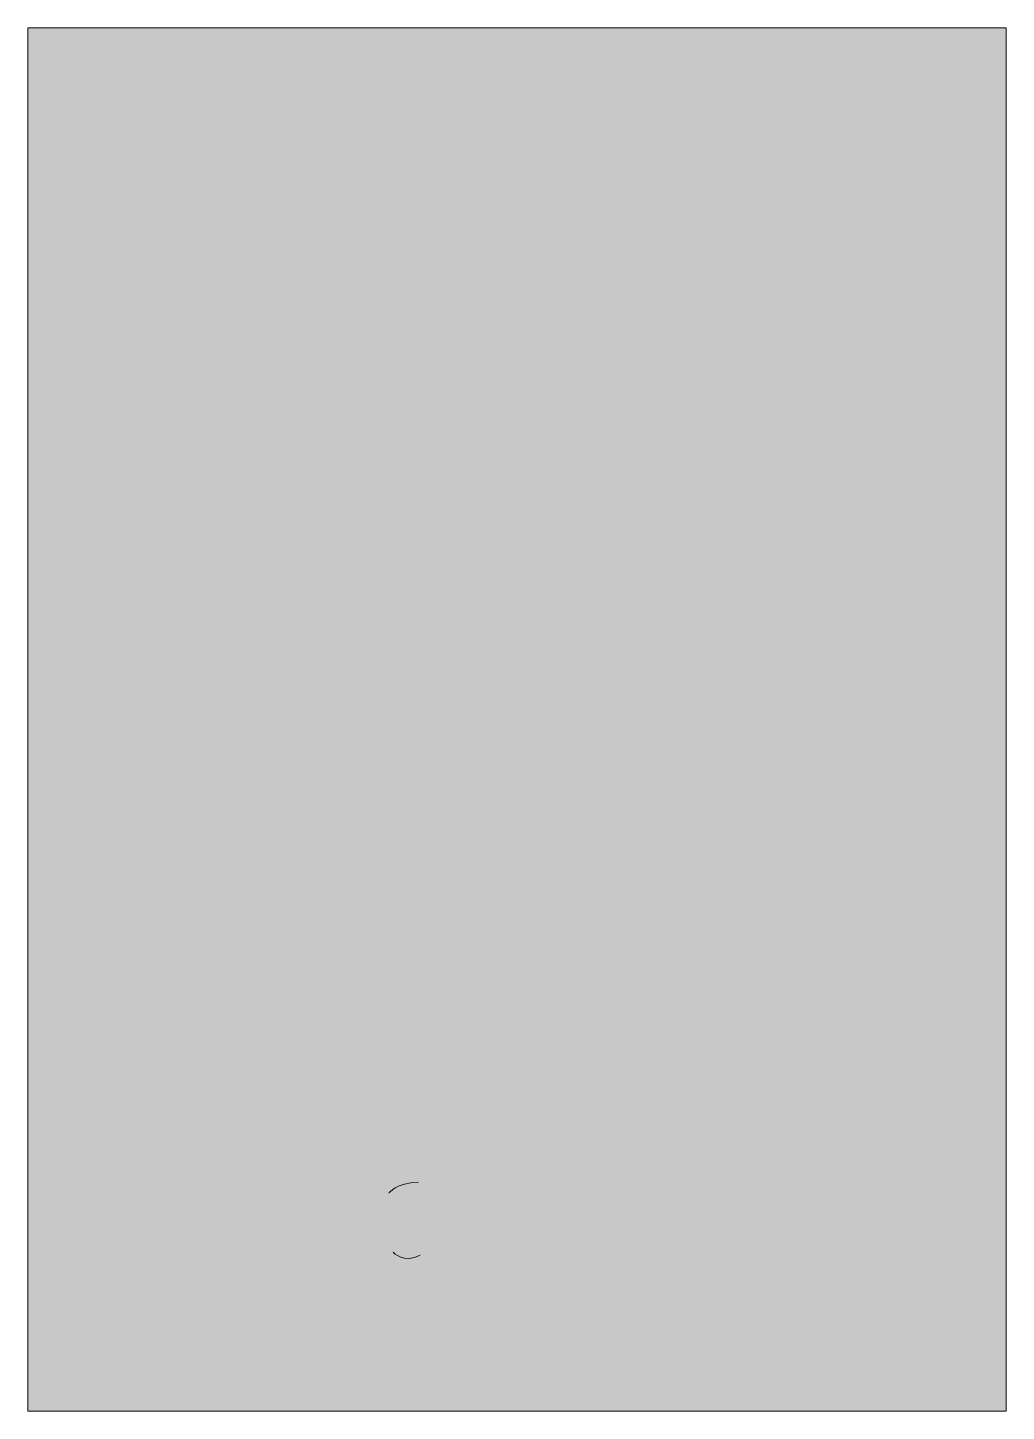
# Model space of a CAD drawing. Header units: millimetres. Extents: x -112 to 322, y -455 to 158.
import ezdxf

# ---------------------------------------------------------------- set-up
doc = ezdxf.new("R2010")
doc.units = ezdxf.units.MM
doc.header["$MEASUREMENT"] = 0
doc.layers.add('Layer 1', color=7, linetype='Continuous')

# ---------------------------------------------------------------- blocks, each defined once
blk = doc.blocks.new('block 2')
at = {"layer": 'Layer 1', "true_color": 0xef4237}
h = blk.add_hatch(color=20, dxfattribs=at)
h.dxf.hatch_style = 2
h.paths.add_polyline_path([(-111.92, 158.37), (-111.92, -455.06), (321.82, -455.06), (321.82, 158.37)])
edge = h.paths.add_edge_path()
edge.add_spline(control_points=[(48.21, -358.28), (48.21, -358.28), (51.37, -353.78), (61.24, -353.44), (51.37, -353.78), (48.21, -358.28), (48.21, -358.28)], knot_values=[0, 0, 0, 0, 1, 1, 1, 2, 2, 2, 2], degree=3, periodic=1)
edge = h.paths.add_edge_path()
edge.add_spline(control_points=[(50.07, -384.56), (50.07, -384.56), (55.01, -389.8), (61.98, -385.77), (55.01, -389.8), (50.07, -384.56), (50.07, -384.56)], knot_values=[0, 0, 0, 0, 1, 1, 1, 2, 2, 2, 2], degree=3, periodic=1)
at = {"layer": 'Layer 1', "lineweight": 0}
blk.add_lwpolyline([(-111.92, 158.37), (-111.92, -455.06), (321.82, -455.06), (321.82, 158.37), (-111.92, 158.37)], dxfattribs=at)
for points in [[(48.21, -358.28), (48.21, -358.28), (51.37, -353.78), (61.24, -353.44), (51.37, -353.78), (48.21, -358.28), (48.21, -358.28)], [(50.07, -384.56), (50.07, -384.56), (55.01, -389.8), (61.98, -385.77), (55.01, -389.8), (50.07, -384.56), (50.07, -384.56)]]:
    blk.add_open_spline(points, degree=3, knots=[0, 0, 0, 0, 1, 1, 1, 2, 2, 2, 2], dxfattribs=at)

msp = doc.modelspace()

# ---------------------------------------------------------------- block references
at = {"layer": 'Layer 1'}
msp.add_blockref('block 2', (0, 0), dxfattribs=at)

doc.saveas('drawing.dxf')
